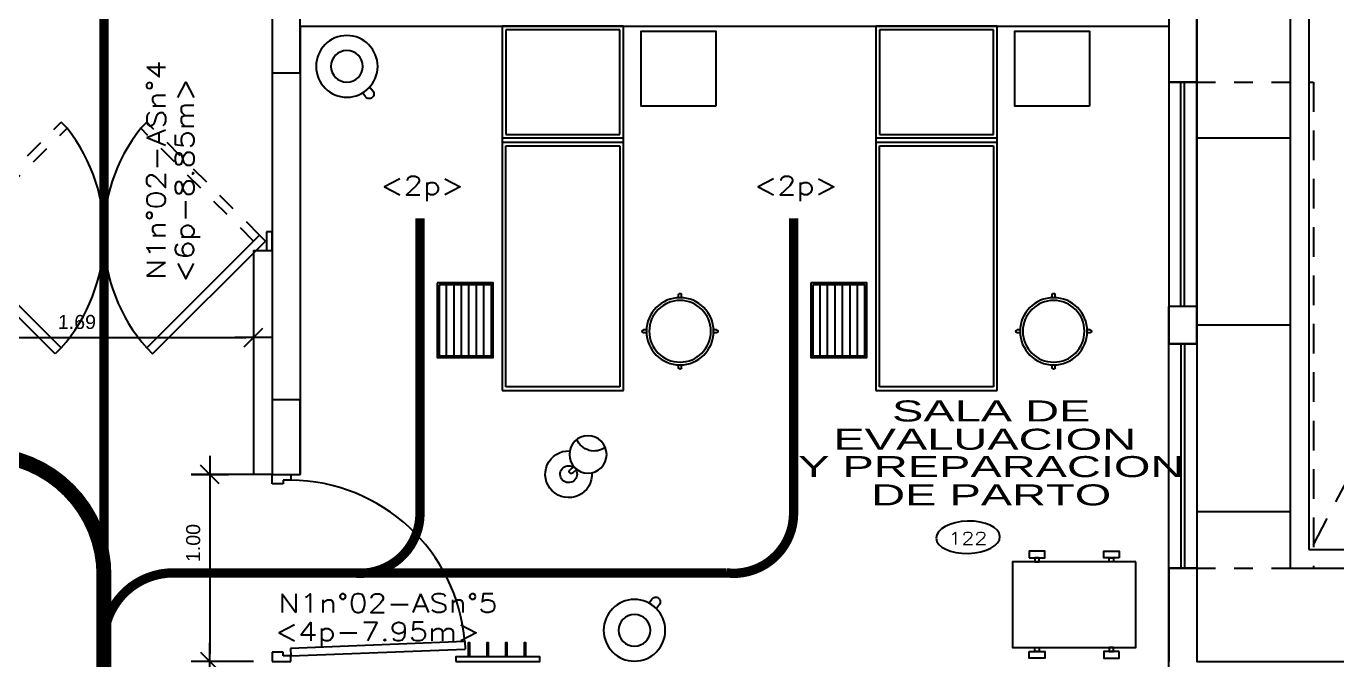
# Model space of a CAD drawing. Header units: millimetres. Extents: x 791 to 2661, y 209 to 602.
# Drawn here: x 1174.07 to 1181.08, y 539.99 to 543.38 of the extents above; entities that cross this region are included whole.
import ezdxf
from ezdxf.enums import TextEntityAlignment as Align

# ---------------------------------------------------------------- set-up
doc = ezdxf.new("R2010")
doc.units = ezdxf.units.MM
doc.header["$LTSCALE"] = 0.1
doc.header["$PDMODE"] = 3
for name, pattern in [('DASHED2', [9.525, 6.35, -3.175]), ('HIDDEN', [9.525, 6.35, -3.175]), ('TRAZOS2', [0.375, 0.25, -0.125])]:
    doc.linetypes.add(name, pattern=pattern)
for name, color, linetype in [('01', 1, 'Continuous'), ('02', 8, 'Continuous'), ('06', 1, 'Continuous'), ('1TEXTO-05', 5, 'Continuous'), ('COLUMNAS', 1, 'Continuous'), ('cOTAS EVACUACION', 1, 'Continuous'), ('Equipamiento', 1, 'Continuous'), ('evacuacion', 70, 'TRAZOS2'), ('N-AMB', 2, 'Continuous'), ('Pisos', 253, 'Continuous'), ('Proyecciones', 9, 'HIDDEN'), ('Puertas', 1, 'Continuous'), ('texto seguridad', 120, 'Continuous')]:
    doc.layers.add(name, color=color, linetype=linetype)
doc.layers.add('EVACUACION05', color=71, linetype='TRAZOS2', lineweight=50)
doc.styles.add('0', font='romans.SHX', dxfattribs={"width": 1.5})
doc.styles.add('LUNA', font='romans.shx', dxfattribs={"width": 1.5})
doc.styles.add('ROMANS', font='', dxfattribs={"oblique": 1, "height": 0.075})
doc.styles.get('ROMANS').set_extended_font_data('Arial')
doc.dimstyles.new('COTAS 50', dxfattribs={"dimscale": 2, "dimtxt": 1.5, "dimasz": 0.02, "dimexe": 0.05, "dimexo": 0.05, "dimgap": 0.025, "dimtad": 3, "dimzin": 4, "dimdsep": 46, "dimtxsty": 'ROMANS', "dimblk": 'LLL', "dimcen": 0, "dimdle": 0.18, "dimclrd": 256, "dimclre": 1, "dimclrt": 3, "dimadec": 0, "dimazin": 0, "dimtfac": 1, "dimtix": 1, "dimtofl": 0, "dimtmove": 1, "dimatfit": 3, "dimldrblk": 'OPEN90', "dimfxl": 0.18, "dimtolj": 1, "dimtzin": 0, "dimarcsym": 0})

# ---------------------------------------------------------------- blocks, each defined once
blk = doc.blocks.new('A$C0E812A79')
at = {"layer": 'Puertas', "linetype": 'TRAZOS2', "ltscale": 3}
for p, q in [((0.0668, -0.0182, 0.005), (0.671, 0.5859, 0.005)), ((1.7332, -0.0182, 0.005), (1.129, 0.5859, 0.005)), ((0.0986, -0.05, 0.005), (0.7028, 0.5541, 0.005)), ((1.7014, -0.05, 0.005), (1.0972, 0.5541, 0.005))]:
    blk.add_line(p, q, dxfattribs=at)
at = {"layer": 'Puertas'}
for p, q in [((0.7028, 0.5541, 0.005), (0.671, 0.5859, 0.005)), ((1.0972, 0.5541, 0.005), (1.129, 0.5859, 0.005))]:
    blk.add_line(p, q, dxfattribs=at)
at = {"layer": 'Puertas', "ltscale": 3}
for p, q in [((0, -0.1), (0, 0)), ((0, 0), (0.03, 0)), ((0.03, 0), (0.03, -0.025)), ((1.8, 0), (1.77, 0)), ((1.77, 0), (1.77, -0.025)), ((1.8, -0.1), (1.8, 0)), ((0.03, -0.025), (0.03, -0.025)), ((0.03, -0.025), (0.03, -0.1)), ((0.035, -0.05, 0.005), (0.0668, -0.0182, 0.005)), ((0.6391, -0.6542, 0.005), (0.035, -0.05, 0.005)), ((0.0668, -0.0182, 0.005), (0.671, -0.6223, 0.005)), ((1.7332, -0.0182, 0.005), (1.129, -0.6223, 0.005)), ((1.1609, -0.6542, 0.005), (1.765, -0.05, 0.005)), ((1.765, -0.05, 0.005), (1.7332, -0.0182, 0.005)), ((1.77, -0.025), (1.77, -0.025)), ((1.77, -0.025), (1.77, -0.1)), ((0.03, -0.1), (0, -0.1)), ((1.77, -0.1), (1.8, -0.1)), ((0.671, -0.6223, 0.005), (0.6391, -0.6542, 0.005)), ((1.129, -0.6223, 0.005), (1.1609, -0.6542, 0.005))]:
    blk.add_line(p, q, dxfattribs=at)
at = {"layer": 'Puertas'}
for centre, start, end in [((-0.017, -0.0151, 0.015), 318.56511, 38.33834), ((1.817, -0.0151, 0.015), 141.66166, 221.43489)]:
    blk.add_arc(centre, 0.9176, start, end, dxfattribs=at)
blk = doc.blocks.new('A$C75F00277')
at = {"layer": 'Puertas'}
for p, q in [((0, 0.95), (0, 1)), ((0, 1), (0.1, 1)), ((0.1, 1), (0.1, 0.97)), ((0.06, 0.95), (0, 0.95)), ((0.06, 0.97), (0.06, 0.95)), ((0.1, 0.97), (0.06, 0.97)), ((1.0317, 0.106), (0.0985, 0.07)), ((1.0317, 0.106), (1.0333, 0.066)), ((0, 0.05), (0, 0)), ((0.06, 0.05), (0, 0.05)), ((0, 0), (0.1, 0)), ((0.06, 0.03), (0.06, 0.05)), ((0.1, 0.03), (0.06, 0.03)), ((0.0985, 0.07), (0.1, 0.03)), ((0.1, 0.03), (1.0333, 0.066)), ((0.1, 0), (0.1, 0.03))]:
    blk.add_line(p, q, dxfattribs=at)
blk.add_arc((0.0923, 0.0274), 0.9427, 4.78175, 89.53472, dxfattribs=at)
blk = doc.blocks.new('MM-3')
at = {"linetype": 'Continuous'}
for p, q in [((0.111, -0.1193), (2.061, -0.1193)), ((0.111, -0.7693), (0.111, -0.1193)), ((0.131, -0.1393), (0.131, -0.7493)), ((1.421, -0.1393), (0.131, -0.1393)), ((1.421, -0.7493), (1.421, -0.1393)), ((1.441, -0.7693), (1.441, -0.1193)), ((1.461, -0.1193), (1.461, -0.7693)), ((1.481, -0.1393), (2.041, -0.1393)), ((1.481, -0.7493), (1.481, -0.1393)), ((2.041, -0.1393), (2.041, -0.7493)), ((2.061, -0.1193), (2.061, -0.7693)), ((2.061, -0.7693), (0.111, -0.7693)), ((0.131, -0.7493), (1.421, -0.7493)), ((2.041, -0.7493), (1.481, -0.7493))]:
    blk.add_line(p, q, dxfattribs=at)
blk = doc.blocks.new('MA-3234')
for p, q in [((-0.0075, 0.1798), (-0.0075, 0.1949)), ((0.0075, 0.1798), (0.0075, 0.1949)), ((-0.1949, 0.0075), (-0.1798, 0.0075)), ((0.1798, 0.0075), (0.1949, 0.0075)), ((-0.1949, -0.0075), (-0.1798, -0.0075)), ((0.1798, -0.0075), (0.1949, -0.0075)), ((-0.0075, -0.1949), (-0.0075, -0.1798)), ((0.0075, -0.1949), (0.0075, -0.1798))]:
    blk.add_line(p, q)
for radius in [0.18, 0.165]:
    blk.add_circle((0, 0), radius)
for centre, radius, start, end in [((0, 0.195), 0.0075, 358.89789, 181.10211), ((-0.195, 0), 0.0075, 88.89789, 271.10211), ((-0.186, 0.0013), 0.01, 5, 90), ((0.195, 0), 0.0075, 268.89789, 91.10211), ((0, -0.195), 0.0075, 178.89789, 1.10211)]:
    blk.add_arc(centre, radius, start, end)
blk = doc.blocks.new('MA-56')
at = {"layer": 'Equipamiento'}
blk.add_lwpolyline([(-0.2973, 0.3675), (-0.2973, -0.0325), (-0.6973, -0.0325), (-0.6973, 0.3675)], close=True, dxfattribs=at)
blk = doc.blocks.new('MA-12')
for points in [[(0.0891, 0.4803), (0.1723, 0.4803), (0.1723, 0.5162), (0.0891, 0.5162)], [(0.5709, 0.4803), (0.4877, 0.4803), (0.4877, 0.5162), (0.5709, 0.5162)], [(0, 0), (0.66, 0), (0.66, 0.46), (0, 0.46)], [(0.1189, 0.46), (0.1425, 0.46), (0.1425, 0.4803), (0.1189, 0.4803)], [(0.5411, 0.46), (0.5175, 0.46), (0.5175, 0.4803), (0.5411, 0.4803)], [(0.0891, -0.0203), (0.1723, -0.0203), (0.1723, -0.0562), (0.0891, -0.0562)], [(0.1189, 0), (0.1425, 0), (0.1425, -0.0203), (0.1189, -0.0203)], [(0.5709, -0.0203), (0.4877, -0.0203), (0.4877, -0.0562), (0.5709, -0.0562)], [(0.5411, 0), (0.5175, 0), (0.5175, -0.0203), (0.5411, -0.0203)]]:
    blk.add_lwpolyline(points, close=True)
blk = doc.blocks.new('MA-47')
for p, q in [((-0.1, 0.01), (-0.1, 0.39)), ((-0.06, 0.01), (-0.06, 0.39)), ((-0.02, 0.01), (-0.02, 0.39)), ((0.02, 0.01), (0.02, 0.39)), ((0.06, 0.01), (0.06, 0.39)), ((0.1, 0.01), (0.1, 0.39))]:
    blk.add_line(p, q)
for points in [[(0.15, 0.4), (0.15, 0), (-0.15, 0), (-0.15, 0.4)], [(0.14, 0.39), (0.14, 0.01), (-0.14, 0.01), (-0.14, 0.39)]]:
    blk.add_lwpolyline(points, close=True)
blk = doc.blocks.new('N-5')
at = {"layer": 'Equipamiento'}
blk.add_lwpolyline([(0.0492, -0.0182), (0.0485, -0.0188, 0.414214), (0.0475, -0.0324), (0.0668, -0.0544), (0.0819, -0.0411), (0.0627, -0.0191, 0.414214)], format="xyb", close=True, dxfattribs=at)
blk.add_circle((0.1353, -0.127), 0.1, dxfattribs=at)
for centre, radius, start, end in [((0.0437, -0.0106), 0.125, 350.0665, 266.27432), ((0.0437, -0.0106), 0.045, 322.2959, 296.37303), ((0.1551, -0.2484), 0.1, 47.20084, 151.30763)]:
    blk.add_arc(centre, radius, start, end, dxfattribs=at)
blk = doc.blocks.new('D-7')
blk.add_lwpolyline([(-0.2221, 0.0832), (-0.2361, 0.1039, 0.414214), (-0.2708, 0.1106), (-0.2708, 0.1106, 0.414214), (-0.2776, 0.0759), (-0.2636, 0.0552)], format="xyb", close=True)
for radius in [0.165, 0.085]:
    blk.add_circle((-0.1505, -0.0676), radius)
blk = doc.blocks.new('MC-34')
for p, q in [((-0.025, 0.05), (-0.1, 0.05)), ((-0.025, -0.05), (-0.1, -0.05)), ((-0.025, -0.15), (-0.1, -0.15))]:
    blk.add_line(p, q)
blk.add_lwpolyline([(0, -0.225), (0, 0.225), (-0.025, 0.225), (-0.025, -0.225)], close=True)
for points in [[(-0.025, 0.15), (-0.1, 0.15), (-0.1, 0.14), (-0.025, 0.14)], [(-0.025, 0.05), (-0.1, 0.05), (-0.1, 0.04), (-0.025, 0.04)], [(-0.025, -0.05), (-0.1, -0.05), (-0.1, -0.06), (-0.025, -0.06)], [(-0.025, -0.15), (-0.1, -0.15), (-0.1, -0.16), (-0.025, -0.16)]]:
    blk.add_lwpolyline(points)
blk = doc.blocks.new('A$C34EA66F1')
at = {"layer": 'Equipamiento', "rotation": 180}
blk.add_blockref('MC-34', (0, 0.225), dxfattribs=at)
blk = doc.blocks.new('LLL')
for p, q in [((0, 2.5), (0, -2.5)), ((2.5, 0), (-2.5, 0))]:
    blk.add_line(p, q)
at = {"color": 3}
blk.add_line((-1.25, -1.25), (1.25, 1.25), dxfattribs=at)
at = {"layer": 'Defpoints', "color": 0, "linetype": 'ByBlock'}
blk.add_point((0, 0), dxfattribs=at)
blk.add_point((0, 0), dxfattribs=at)
blk = doc.blocks.new('*D306')
at = {"layer": 'cOTAS EVACUACION', "color": 1, "lineweight": -2, "ltscale": 0.15, "transparency": 16777216}
for p, q in [((1173.5883, 541.9791), (1173.5883, 541.6125)), ((1175.2814, 541.9791), (1175.2814, 541.6125))]:
    blk.add_line(p, q, dxfattribs=at)
at = {"layer": 'cOTAS EVACUACION', "lineweight": -2, "ltscale": 0.15, "transparency": 16777216}
blk.add_line((1173.6283, 541.7125), (1175.2414, 541.7125), dxfattribs=at)
at = {"layer": 'Defpoints', "color": 0, "ltscale": 0.15, "transparency": 16777216}
for p in [(1173.5883, 542.0791), (1175.2814, 542.0791), (1175.2814, 541.7125)]:
    blk.add_point(p, dxfattribs=at)
at = {"layer": 'cOTAS EVACUACION', "lineweight": -2, "ltscale": 0.15, "transparency": 16777216, "xscale": 0.04, "yscale": 0.04, "zscale": 0.04, "rotation": 180}
blk.add_blockref('LLL', (1173.5883, 541.7125), dxfattribs=at)
at = {"layer": 'cOTAS EVACUACION', "lineweight": -2, "ltscale": 0.15, "transparency": 16777216, "xscale": 0.04, "yscale": 0.04, "zscale": 0.04}
blk.add_blockref('LLL', (1175.2814, 541.7125), dxfattribs=at)
at = {"layer": 'cOTAS EVACUACION', "color": 3, "ltscale": 0.15, "transparency": 16777216, "insert": (1174.3364, 541.7957), "char_height": 0.075, "attachment_point": 5, "style": 'ROMANS'}
blk.add_mtext('\\A1;1.69', dxfattribs=at)
blk = doc.blocks.new('_OPEN90')
at = {"color": 0, "linetype": 'ByBlock', "ltscale": 0.7}
for p, q in [((0, 0), (-1, 0)), ((-0.5, 0.5), (0, 0)), ((0, 0), (-0.5, -0.5))]:
    blk.add_line(p, q, dxfattribs=at)
blk = doc.blocks.new('*D307')
at = {"layer": 'cOTAS EVACUACION', "color": 1, "lineweight": -2, "ltscale": 0.15, "transparency": 16777216}
for p, q in [((1175.2814, 540.9791), (1174.948, 540.9791)), ((1175.2814, 539.9791), (1174.948, 539.9791))]:
    blk.add_line(p, q, dxfattribs=at)
at = {"layer": 'cOTAS EVACUACION', "lineweight": -2, "ltscale": 0.15, "transparency": 16777216}
blk.add_line((1175.048, 540.9391), (1175.048, 540.0191), dxfattribs=at)
at = {"layer": 'Defpoints', "color": 0, "ltscale": 0.15, "transparency": 16777216}
for p in [(1175.3814, 540.9791), (1175.048, 539.9791), (1175.3814, 539.9791)]:
    blk.add_point(p, dxfattribs=at)
at = {"layer": 'cOTAS EVACUACION', "lineweight": -2, "ltscale": 0.15, "transparency": 16777216, "xscale": 0.04, "yscale": 0.04, "zscale": 0.04}
for p, rotation in [((1175.048, 540.9791), 90), ((1175.048, 539.9791), 270)]:
    blk.add_blockref('LLL', p, dxfattribs=dict(at, rotation=rotation))
at = {"layer": 'cOTAS EVACUACION', "color": 3, "ltscale": 0.15, "transparency": 16777216, "insert": (1174.9597, 540.6124), "char_height": 0.075, "attachment_point": 5, "rotation": 90, "style": 'ROMANS'}
blk.add_mtext('\\A1;1.00', dxfattribs=at)

msp = doc.modelspace()

# ---------------------------------------------------------------- linework, layer by layer
at = {"layer": '01'}
for p, q in [((1180.9314, 547.991), (1180.9314, 540.5791)), ((1180.2464, 541.8791), (1180.2464, 543.0791)), ((1180.2664, 541.8791), (1180.2664, 543.0791)), ((1180.2464, 541.6791), (1180.2464, 540.4791)), ((1180.2664, 541.6791), (1180.2664, 540.4791)), ((1180.9314, 540.5791), (1185.1814, 540.5791))]:
    msp.add_line(p, q, dxfattribs=at)
at = {"layer": '02'}
for p, q in [((1180.1814, 543.0791), (1180.1814, 541.8791)), ((1180.3314, 541.8791), (1180.3314, 543.0791)), ((1180.1814, 540.4791), (1180.1814, 541.6791)), ((1180.3314, 541.6791), (1180.3314, 540.4791))]:
    msp.add_line(p, q, dxfattribs=at)
at = {"layer": '06'}
for p, q in [((1180.3314, 548.7408), (1180.3314, 539.9791)), ((1180.3314, 543.8291), (1180.3314, 543.0791)), ((1175.3814, 543.5291), (1175.3814, 540.9791)), ((1175.5314, 543.3791), (1180.1814, 543.3791)), ((1175.5314, 543.3791), (1175.5314, 540.9791)), ((1180.1814, 543.3791), (1180.1814, 543.0791)), ((1180.3314, 543.0791), (1180.1814, 543.0791)), ((1180.1814, 541.8791), (1180.1814, 541.6791)), ((1180.1814, 541.6791), (1180.1814, 541.8791)), ((1180.3314, 541.8791), (1180.1814, 541.8791)), ((1180.3314, 541.8791), (1180.3314, 541.6791)), ((1180.3314, 541.6791), (1180.3314, 541.8791)), ((1180.3314, 541.6791), (1180.1814, 541.6791)), ((1175.3814, 540.9791), (1175.5314, 540.9791)), ((1180.1814, 540.4791), (1180.1814, 539.9791)), ((1180.3314, 540.4791), (1180.1814, 540.4791)), ((1180.3314, 540.4794), (1180.3314, 539.9791))]:
    msp.add_line(p, q, dxfattribs=at)
at = {"layer": 'COLUMNAS', "ltscale": 0.15}
for points in [[(1180.3314, 543.8291), (1180.1814, 543.8291), (1180.1814, 543.0791), (1180.3314, 543.0791)], [(1175.3814, 543.1291), (1175.5314, 543.1291), (1175.5314, 543.5291), (1175.3814, 543.5291)], [(1180.1814, 541.6791), (1180.3314, 541.6791), (1180.3314, 541.8791), (1180.1814, 541.8791)], [(1175.3814, 540.9791), (1175.5314, 540.9791), (1175.5314, 541.3791), (1175.3814, 541.3791)]]:
    msp.add_lwpolyline(points, close=True, dxfattribs=at)
msp.add_lwpolyline([(1180.1814, 540.4791), (1180.3314, 540.4791), (1180.3314, 539.9791), (1181.3314, 539.9791), (1181.3314, 539.8291), (1180.1814, 539.8291), (1180.1814, 540.4791)], dxfattribs=at)
at = {"layer": 'evacuacion', "linetype": 'DASHED2', "ltscale": 0.2, "const_width": 0.05}
for points in [[(1179.0368, 545.135, -0.013321), (1179.0196, 545.1355), (1174.9169, 545.1355, 0.429568), (1174.4814, 544.6766), (1174.4814, 542.2296)], [(1176.1736, 542.3507), (1176.1736, 540.7728, -0.449578), (1175.8134, 540.4531)], [(1178.1736, 542.3507), (1178.1736, 540.7728, -0.449578), (1177.8134, 540.4531)], [(1175.3814, 540.4531), (1174.8519, 540.4531, 0.38692), (1174.4817, 540.1162, 3.650392)]]:
    msp.add_lwpolyline(points, format="xyb", dxfattribs=at)
at = {"layer": 'evacuacion', "linetype": 'DASHED2', "ltscale": 0.2, "const_width": 0.05, "elevation": 0.015}
msp.add_lwpolyline([(1174.4817, 542.2393), (1174.4817, 540.4398)], dxfattribs=at)
at = {"layer": 'evacuacion', "linetype": 'DASHED2', "ltscale": 0.2, "const_width": 0.05}
msp.add_lwpolyline([(1177.8134, 540.4531), (1175.3814, 540.4531)], dxfattribs=at)
at = {"layer": 'EVACUACION05', "ltscale": 8, "const_width": 0.08, "elevation": 0.015}
msp.add_lwpolyline([(1174.4817, 533.3893), (1174.4817, 540.4398, 0.412129), (1173.8399, 541.0862, -0.203574)], format="xyb", dxfattribs=at)
at = {"layer": 'N-AMB', "ltscale": 0.5, "extrusion": (0, 0, -1)}
msp.add_ellipse((1179.1072, 540.6436), major_axis=(-0.1707, -0.0044), ratio=0.506987, dxfattribs=at)
at = {"layer": 'Pisos'}
for p, q in [((1180.8314, 548.091), (1180.8314, 540.4791)), ((1180.8314, 542.7791), (1180.3314, 542.7791)), ((1175.2814, 542.1791), (1175.2814, 540.9791)), ((1175.2814, 542.1791), (1175.3814, 542.1791)), ((1180.8314, 541.7791), (1180.3314, 541.7791)), ((1175.3814, 540.9791), (1175.2814, 540.9791)), ((1180.8314, 540.7791), (1180.3314, 540.7791)), ((1180.8314, 540.4791), (1185.2814, 540.4791))]:
    msp.add_line(p, q, dxfattribs=at)
at = {"layer": 'Proyecciones', "ltscale": 0.25}
for p, q in [((1180.9564, 540.6041), (1185.1814, 548.6385)), ((1180.9564, 543.0791), (1180.9564, 540.4791))]:
    msp.add_line(p, q, dxfattribs=at)
at = {"layer": 'Proyecciones', "ltscale": 0.15}
for p, q in [((1180.3314, 543.0791), (1180.9564, 543.0791)), ((1180.3314, 540.4791), (1180.9564, 540.4791))]:
    msp.add_line(p, q, dxfattribs=at)

# ---------------------------------------------------------------- block references
at = {"layer": 'Equipamiento', "xscale": -1}
for name, p, rotation in [('D-7', (1175.8903, 543.2887), 253.156076322305), ('N-5', (1176.9246, 540.9755), 173.7022815789762), ('D-7', (1177.1744, 540.2201, -0.0508), 357.3954657746301)]:
    msp.add_blockref(name, p, dxfattribs=dict(at, rotation=rotation))
at = {"layer": 'Equipamiento', "extrusion": (0, 0, -1), "zscale": -0.9999999999999999, "rotation": 90.00000000000001}
for p in [(-1177.3831, 541.3182), (-1179.3831, 541.3182)]:
    msp.add_blockref('MM-3', p, dxfattribs=at)
at = {"layer": 'Equipamiento'}
for name, p, rotation in [('MA-56', (1177.3897, 542.6547), 270), ('MA-56', (1179.3897, 542.6547), 270), ('MA-12', (1180.0058, 540.5132), 179.9999999999088), ('A$C34EA66F1', (1176.8156, 539.9791), 89.99999999999999)]:
    msp.add_blockref(name, p, dxfattribs=dict(at, rotation=rotation))
at = {"layer": 'Equipamiento', "xscale": -1}
for name, p in [('MA-47', (1176.4156, 541.6057)), ('MA-47', (1178.4156, 541.6057)), ('MA-3234', (1177.5656, 541.7462)), ('MA-3234', (1179.5656, 541.7462))]:
    msp.add_blockref(name, p, dxfattribs=at)
at = {"layer": 'Puertas'}
for name, p in [('A$C0E812A79', (1173.5814, 542.2792)), ('A$C75F00277', (1175.3814, 539.9791))]:
    msp.add_blockref(name, p, dxfattribs=at)

# ---------------------------------------------------------------- texts
at = {"layer": '1TEXTO-05', "style": 'ROMANS', "width": 1.6}
for s, p in [('SALA DE', (1179.2315, 541.2637)), ('EVALUACION ', (1179.2315, 541.1123)), ('Y PREPARACION', (1179.2315, 540.9658)), ('DE PARTO', (1179.2315, 540.8144))]:
    msp.add_text(s, height=0.1125, dxfattribs=at).set_placement(p, align=Align.CENTER)
at = {"layer": 'N-AMB', "color": 3, "ltscale": 0.5, "style": '0', "width": 1.2}
msp.add_text('122', height=0.06743, dxfattribs=at).set_placement((1179.1066, 540.6382), align=Align.MIDDLE)
at = {"layer": 'texto seguridad', "style": 'LUNA', "width": 1.2}
for s, p in [('N1n°02-ASn°4', (1174.8103, 542.0225, 0.005)), ('<6p-8.85m>', (1174.9628, 542.0056, 0.005))]:
    msp.add_text(s, height=0.1, rotation=90, dxfattribs=at).set_placement(p)
for s, p in [('<2p>', (1175.9625, 542.4766, -0.4064)), ('<2p>', (1177.9625, 542.4766, -0.4064)), ('N1n°02-ASn°5', (1175.4159, 540.2414, 0.005)), ('<4p-7.95m>', (1175.3989, 540.0889, 0.005))]:
    msp.add_text(s, height=0.1, dxfattribs=at).set_placement(p)

# ---------------------------------------------------------------- dimensions: what is measured, and where the dimension line sits
at = {"layer": 'cOTAS EVACUACION', "ltscale": 0.15}
dim = msp.add_linear_dim(base=(1175.2814, 541.7125), p1=(1173.5883, 542.0791), p2=(1175.2814, 542.0791), dimstyle='COTAS 50', dxfattribs=at)
dim.commit()
dim.dimension.update_dxf_attribs({"geometry": '*D306', "text_midpoint": (1174.3364, 541.7074), "dimtype": 160})
dim = msp.add_linear_dim(base=(1175.048, 539.9791), p1=(1175.3814, 540.9791), p2=(1175.3814, 539.9791), angle=90, dimstyle='COTAS 50', dxfattribs=at)
dim.commit()
dim.dimension.update_dxf_attribs({"geometry": '*D307', "text_midpoint": (1175.048, 540.6124), "dimtype": 160})

doc.saveas('drawing.dxf')
